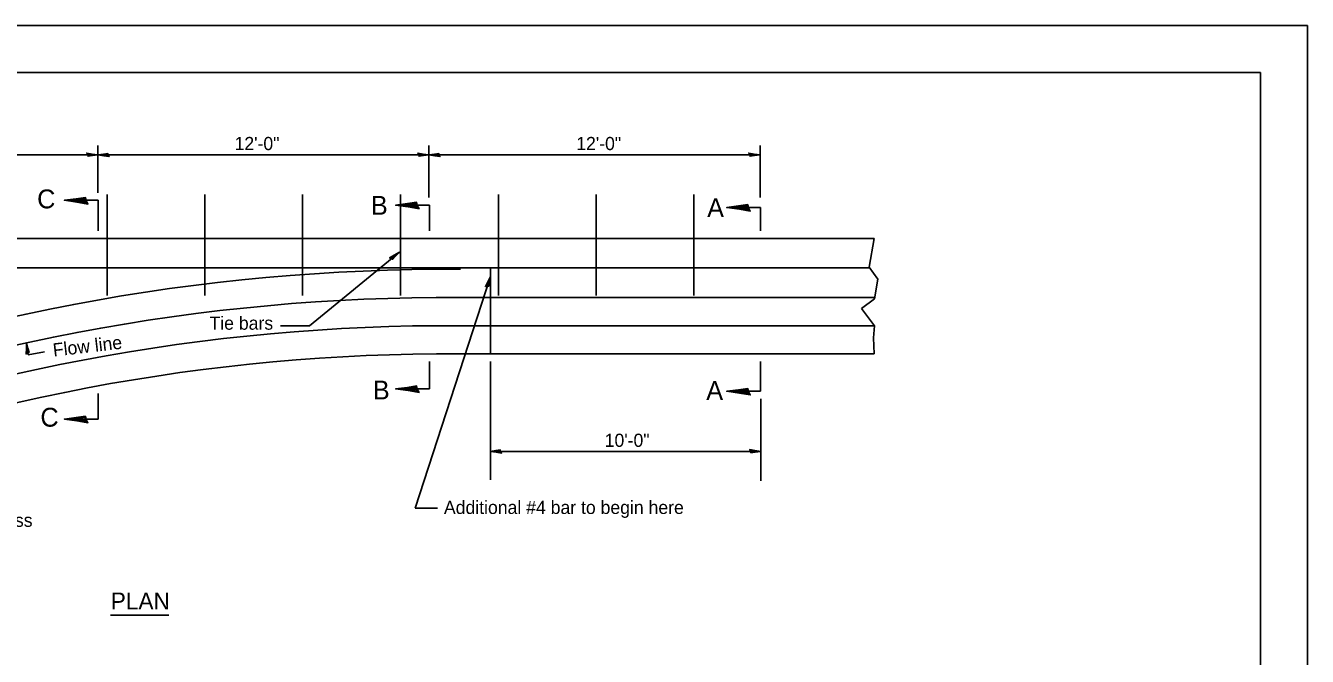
# Model space of a CAD drawing. Extents: x 0 to 2.83, y 0 to 1.83.
# Drawn here: x 1.698 to 2.833, y 1.274 to 1.833 of the extents above; entities that cross this region are included whole.
import ezdxf

# ---------------------------------------------------------------- set-up
doc = ezdxf.new("R2010")
doc.units = 0
for name, color, linetype in [('RD_Pr_Roadway_Dimensions', 7, 'Continuous'), ('RD_Pr_Roadway_Notes', 7, 'Continuous'), ('SH_General_Details', 7, 'Continuous'), ('SH_Printer_Plotting_Border', 7, 'Continuous')]:
    doc.layers.add(name, color=color, linetype=linetype)

msp = doc.modelspace()

# ---------------------------------------------------------------- linework, layer by layer
at = {"layer": 'RD_Pr_Roadway_Dimensions'}
for p, q in [((1.7618, 1.6851), (1.7618, 1.727)), ((2.0551, 1.6809), (2.0551, 1.727)), ((2.3484, 1.681), (2.3484, 1.727)), ((1.4686, 1.7187), (1.7618, 1.7187)), ((1.7618, 1.7187), (2.0551, 1.7187)), ((2.0551, 1.7188), (2.3484, 1.7188)), ((2.1096, 1.5357), (2.1096, 1.4309)), ((2.3491, 1.5026), (2.3491, 1.4299)), ((2.3491, 1.456), (2.1096, 1.456))]:
    msp.add_line(p, q, dxfattribs=at)
for points in [[(1.7528, 1.7189), (1.7531, 1.7175), (1.7569, 1.7181), (1.7618, 1.7187), (1.7566, 1.7195), (1.752, 1.7203), (1.7528, 1.7189), (1.7532, 1.718), (1.7585, 1.7187), (1.7527, 1.7198), (1.7535, 1.7186), (1.756, 1.7188), (1.7536, 1.7191)], [(1.7709, 1.7186), (1.7705, 1.72), (1.7667, 1.7194), (1.7618, 1.7187), (1.7671, 1.718), (1.7717, 1.7172), (1.7709, 1.7186), (1.7704, 1.7195), (1.7651, 1.7187), (1.7709, 1.7177), (1.7701, 1.7189), (1.7676, 1.7187), (1.77, 1.7183)], [(2.0461, 1.7189), (2.0464, 1.7175), (2.0502, 1.7181), (2.0551, 1.7187), (2.0499, 1.7195), (2.0453, 1.7203), (2.0461, 1.7189), (2.0465, 1.718), (2.0518, 1.7187), (2.046, 1.7198), (2.0468, 1.7186), (2.0493, 1.7188), (2.0469, 1.7191)], [(2.0641, 1.7186), (2.0638, 1.72), (2.06, 1.7194), (2.0551, 1.7188), (2.0603, 1.718), (2.0649, 1.7172), (2.0641, 1.7186), (2.0637, 1.7195), (2.0584, 1.7187), (2.0642, 1.7177), (2.0634, 1.7189), (2.0609, 1.7187), (2.0633, 1.7184)], [(2.3393, 1.7189), (2.3396, 1.7175), (2.3435, 1.7181), (2.3484, 1.7188), (2.3431, 1.7195), (2.3385, 1.7203), (2.3393, 1.7189), (2.3397, 1.718), (2.3451, 1.7188), (2.3392, 1.7198), (2.3401, 1.7186), (2.3426, 1.7188), (2.3402, 1.7191)], [(2.1186, 1.4559), (2.1183, 1.4573), (2.1145, 1.4567), (2.1096, 1.456), (2.1148, 1.4553), (2.1194, 1.4545), (2.1186, 1.4559), (2.1182, 1.4568), (2.1129, 1.456), (2.1187, 1.455), (2.1179, 1.4562), (2.1154, 1.456), (2.1178, 1.4557)], [(2.3401, 1.4562), (2.3404, 1.4548), (2.3442, 1.4554), (2.3491, 1.456), (2.3439, 1.4568), (2.3393, 1.4576), (2.3401, 1.4562), (2.3405, 1.4553), (2.3458, 1.4561), (2.34, 1.4571), (2.3409, 1.4559), (2.3433, 1.4561), (2.341, 1.4564)]]:
    msp.add_lwpolyline(points, dxfattribs=at)
at = {"layer": 'RD_Pr_Roadway_Notes'}
for p, q in [((1.9493, 1.5674), (2.0289, 1.6325)), ((2.0429, 1.4058), (2.1096, 1.6111)), ((1.9237, 1.5674), (1.9493, 1.5674)), ((1.6999, 1.5415), (1.6986, 1.5522)), ((1.7145, 1.5443), (1.6999, 1.5415)), ((2.0628, 1.4058), (2.0429, 1.4058)), ((1.7731, 1.3107), (1.8248, 1.3107))]:
    msp.add_line(p, q, dxfattribs=at)
for points in [[(2.0218, 1.6269), (2.0229, 1.6261), (2.0255, 1.6289), (2.0289, 1.6325), (2.0244, 1.6298), (2.0203, 1.6275), (2.0218, 1.6269), (2.0227, 1.6265), (2.0263, 1.6305), (2.0212, 1.6276), (2.0226, 1.6272), (2.0244, 1.6289), (2.0223, 1.6277)], [(2.1067, 1.6024), (2.1081, 1.6023), (2.1087, 1.6061), (2.1096, 1.6111), (2.1073, 1.6062), (2.1051, 1.6021), (2.1067, 1.6024), (2.1077, 1.6025), (2.1086, 1.6079), (2.1058, 1.6026), (2.1072, 1.6031), (2.1078, 1.6055), (2.1067, 1.6033)], [(1.6995, 1.5432), (1.7008, 1.5437), (1.6998, 1.5474), (1.6986, 1.5522), (1.6985, 1.5469), (1.6982, 1.5423), (1.6995, 1.5432), (1.7004, 1.5437), (1.699, 1.5489), (1.6987, 1.543), (1.6997, 1.544), (1.6993, 1.5464), (1.6992, 1.544)]]:
    msp.add_lwpolyline(points, dxfattribs=at)
at = {"layer": 'SH_General_Details'}
for p, q in [((2.8333, 1.8333), (0, 1.8333)), ((2.8333, 0), (2.8333, 1.8333)), ((1.7699, 1.6837), (1.7699, 1.594)), ((1.8566, 1.6837), (1.8566, 1.594)), ((1.9432, 1.6837), (1.9432, 1.594)), ((2.0299, 1.6837), (2.0299, 1.594)), ((2.1166, 1.6837), (2.1166, 1.594)), ((2.2032, 1.6837), (2.2032, 1.594)), ((2.2899, 1.6837), (2.2899, 1.594)), ((1.7621, 1.6785), (1.7322, 1.6785)), ((1.7621, 1.6785), (1.7621, 1.6515)), ((2.0555, 1.6742), (2.0256, 1.6742)), ((2.0555, 1.6742), (2.0555, 1.6515)), ((2.3489, 1.6721), (2.319, 1.6721)), ((2.3489, 1.6721), (2.3489, 1.6515)), ((1.4686, 1.6448), (2.4494, 1.6448)), ((2.4494, 1.6448), (2.445, 1.6193)), ((1.4685, 1.6188), (2.4454, 1.6188)), ((2.1095, 1.6188), (2.1095, 1.5423)), ((2.445, 1.6193), (2.4527, 1.6087)), ((2.4527, 1.6087), (2.4498, 1.5913)), ((2.0829, 1.5923), (2.4494, 1.5923)), ((2.4498, 1.5913), (2.4383, 1.5826)), ((2.4383, 1.5826), (2.4498, 1.5672)), ((2.0827, 1.5673), (2.4497, 1.5673)), ((2.4498, 1.5672), (2.4489, 1.5565)), ((2.4489, 1.5565), (2.4494, 1.5423)), ((2.0555, 1.5356), (2.0555, 1.5114)), ((2.0826, 1.5423), (2.4494, 1.5423)), ((2.3489, 1.5357), (2.3489, 1.5093)), ((2.0555, 1.5114), (2.0256, 1.5114)), ((1.7621, 1.5073), (1.7621, 1.4846)), ((2.3489, 1.5093), (2.319, 1.5093)), ((1.7621, 1.4846), (1.7322, 1.4846))]:
    msp.add_line(p, q, dxfattribs=at)
msp.add_lwpolyline([(0.1667, 1.7917), (2.7917, 1.7917), (2.7917, 0.0417), (0.1667, 0.0417)], close=True, dxfattribs=at)
for points in [[(1.7513, 1.6782), (1.7507, 1.681), (1.7426, 1.6798), (1.7322, 1.6785), (1.7433, 1.6769), (1.753, 1.6752), (1.7513, 1.6782), (1.7505, 1.6801), (1.7392, 1.6784), (1.7515, 1.6763), (1.7497, 1.6787), (1.7445, 1.6784), (1.7495, 1.6776)], [(2.0447, 1.674), (2.0441, 1.6768), (2.036, 1.6756), (2.0256, 1.6742), (2.0367, 1.6727), (2.0464, 1.671), (2.0447, 1.674), (2.0439, 1.6758), (2.0326, 1.6742), (2.0449, 1.6721), (2.0431, 1.6745), (2.0379, 1.6742), (2.0429, 1.6734)], [(2.3381, 1.6718), (2.3375, 1.6747), (2.3294, 1.6735), (2.319, 1.6721), (2.3301, 1.6706), (2.3398, 1.6689), (2.3381, 1.6718), (2.3373, 1.6737), (2.326, 1.6721), (2.3383, 1.6699), (2.3365, 1.6724), (2.3313, 1.672), (2.3363, 1.6713)], [(2.0447, 1.5111), (2.0441, 1.514), (2.036, 1.5127), (2.0256, 1.5114), (2.0367, 1.5099), (2.0464, 1.5082), (2.0447, 1.5111), (2.0439, 1.513), (2.0326, 1.5114), (2.0449, 1.5092), (2.0431, 1.5116), (2.0379, 1.5113), (2.0429, 1.5105)], [(2.3381, 1.509), (2.3375, 1.5118), (2.3294, 1.5106), (2.319, 1.5093), (2.3301, 1.5077), (2.3398, 1.506), (2.3381, 1.509), (2.3373, 1.5109), (2.326, 1.5092), (2.3383, 1.5071), (2.3365, 1.5095), (2.3313, 1.5092), (2.3363, 1.5084)], [(1.7513, 1.4843), (1.7507, 1.4871), (1.7426, 1.4859), (1.7322, 1.4846), (1.7433, 1.483), (1.753, 1.4813), (1.7513, 1.4843), (1.7505, 1.4862), (1.7392, 1.4846), (1.7515, 1.4824), (1.7497, 1.4848), (1.7445, 1.4845), (1.7495, 1.4837)]]:
    msp.add_lwpolyline(points, dxfattribs=at)
for radius, end in [(1.7811, 111.8136), (1.7561, 111.924), (1.7311, 111.8861), (1.7061, 111.924)]:
    msp.add_arc((2.072, -0.1637), radius, 89.6466, end, dxfattribs=at)
at = {"layer": 'SH_Printer_Plotting_Border'}
msp.add_lwpolyline([(0, 0), (2.8333, 0), (2.8333, 1.8333), (0, 1.8333)], close=True, dxfattribs=at)

# ---------------------------------------------------------------- texts
at = {"layer": 'RD_Pr_Roadway_Dimensions'}
for s, p in [('12\'-0"', (1.8829, 1.723)), ('12\'-0"', (2.1856, 1.723)), ('10\'-0"', (2.2108, 1.46))]:
    msp.add_text(s, height=0.01167, dxfattribs=at).set_placement(p)
at = {"layer": 'RD_Pr_Roadway_Notes'}
for s, height, p in [('Tie bars', 0.01167, (1.8607, 1.5638)), ('Additional #4 bar to begin here', 0.011667, (2.0684, 1.4005)), ('Welded wire fabric (not less', 0.011667, (1.5123, 1.3891)), ('PLAN', 0.015, (1.7732, 1.3159))]:
    msp.add_text(s, height=height, dxfattribs=at).set_placement(p)
msp.add_text('Flow line', height=0.01167, rotation=6.5591, dxfattribs=at).set_placement((1.7226, 1.54))
at = {"layer": 'SH_General_Details'}
for s, p in [('C', (1.708, 1.6714)), ('B', (2.0037, 1.6657)), ('A', (2.3016, 1.6636)), ('B', (2.0054, 1.502)), ('A', (2.3008, 1.5016)), ('C', (1.7109, 1.4779))]:
    msp.add_text(s, height=0.0167, dxfattribs=at).set_placement(p)

doc.saveas('drawing.dxf')
